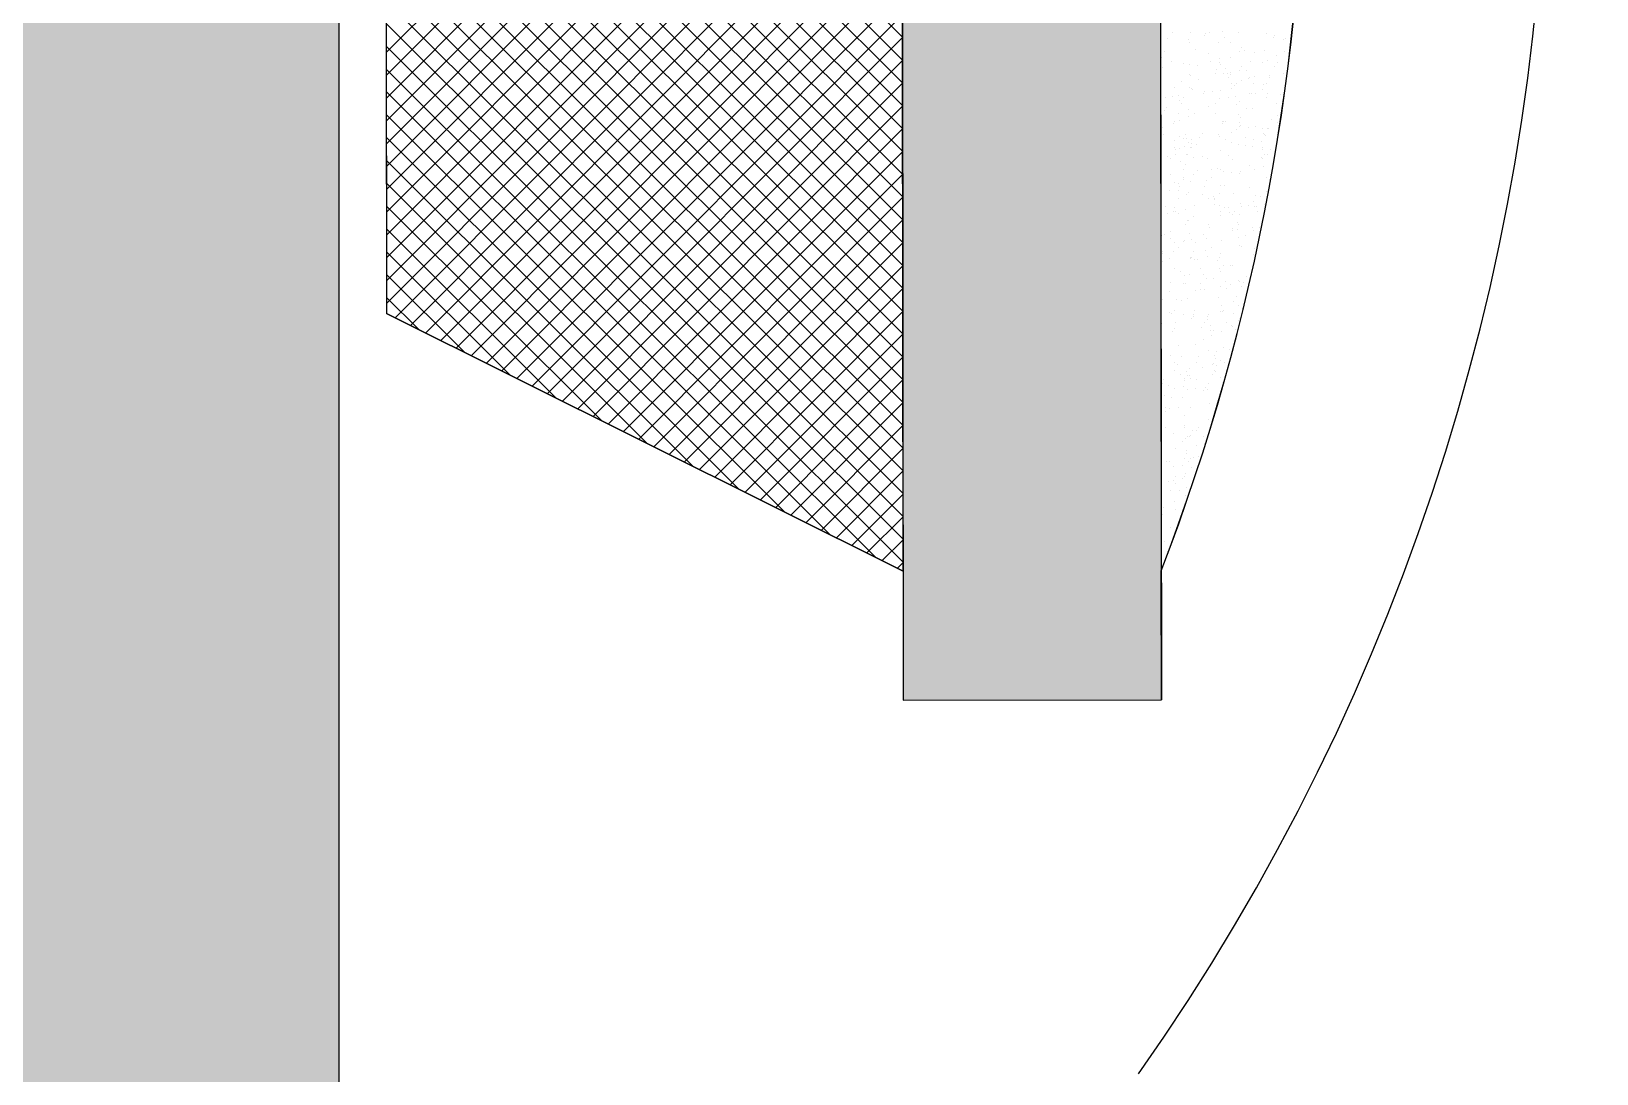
# Model space of a CAD drawing. Extents: x 25 to 394, y 90 to 639.
# Drawn here: x 248.98 to 267.4, y 486.04 to 498.31 of the extents above; entities that cross this region are included whole.
import ezdxf

# ---------------------------------------------------------------- set-up
doc = ezdxf.new("R2010")
doc.units = 0
doc.header["$MEASUREMENT"] = 0
doc.layers.get('0').update_dxf_attribs({"linetype": 'CONTINUOUS'})
for name, color, linetype in [('DIM', 5, 'CONTINUOUS'), ('FURNITURE', 144, 'CONTINUOUS'), ('FURNTIURE', 7, 'CONTINUOUS'), ('LINE', 7, 'CONTINUOUS')]:
    doc.layers.add(name, color=color, linetype=linetype)

# ---------------------------------------------------------------- blocks, each defined once
blk = doc.blocks.new("50'X96'-G59")
at = {"layer": 'FURNTIURE', "color": 7, "linetype": 'CONTINUOUS'}
for p, q in [((1325.83, 882.474), (1337.83, 894.474)), ((1337.3, 894.474), (1325.944, 883.119)), ((1338.36, 894.474), (1326.36, 882.474)), ((1326.475, 884.179), (1336.769, 894.474)), ((1326.89, 882.474), (1338.891, 894.474)), ((1336.239, 894.474), (1327.005, 885.24)), ((1339.421, 894.474), (1327.421, 882.474)), ((1327.535, 886.301), (1335.709, 894.474)), ((1327.951, 882.474), (1339.951, 894.474)), ((1335.178, 894.474), (1328.066, 887.361)), ((1340.482, 894.474), (1328.481, 882.474)), ((1328.596, 888.422), (1334.648, 894.474)), ((1329.012, 882.474), (1341.012, 894.474)), ((1334.118, 894.474), (1329.127, 889.484)), ((1341.542, 894.474), (1329.542, 882.474)), ((1329.658, 890.544), (1333.587, 894.474)), ((1330.072, 882.474), (1342.073, 894.474)), ((1333.057, 894.474), (1330.188, 891.605)), ((1342.603, 894.474), (1330.603, 882.474)), ((1330.718, 892.666), (1332.527, 894.474)), ((1331.133, 882.474), (1343.133, 894.474)), ((1331.996, 894.474), (1331.249, 893.726)), ((1331.522, 894.274), (1343.321, 882.475)), ((1343.664, 894.474), (1331.663, 882.474)), ((1343.851, 882.475), (1331.852, 894.474)), ((1332.194, 882.474), (1344.194, 894.474)), ((1332.382, 894.474), (1344.382, 882.475)), ((1344.724, 894.474), (1332.724, 882.474)), ((1344.912, 882.475), (1332.913, 894.474)), ((1333.254, 882.474), (1345.255, 894.474)), ((1333.443, 894.474), (1345.442, 882.475)), ((1345.785, 894.474), (1333.785, 882.474)), ((1345.973, 882.475), (1333.973, 894.474)), ((1334.315, 882.474), (1346.315, 894.474)), ((1334.504, 894.474), (1346.503, 882.475)), ((1346.846, 894.474), (1334.845, 882.474)), ((1347.033, 882.475), (1335.034, 894.474)), ((1335.376, 882.474), (1347.376, 894.474)), ((1335.564, 894.474), (1347.564, 882.475)), ((1347.906, 894.474), (1335.906, 882.474)), ((1348.094, 882.475), (1336.095, 894.474)), ((1336.436, 882.474), (1348.437, 894.474)), ((1336.625, 894.474), (1348.624, 882.475)), ((1348.967, 894.474), (1336.967, 882.474)), ((1349.155, 882.475), (1337.155, 894.474)), ((1337.497, 882.474), (1349.497, 894.474)), ((1337.686, 894.474), (1349.685, 882.475)), ((1350.028, 894.474), (1338.027, 882.474)), ((1342.791, 882.475), (1331.345, 893.92)), ((1331.168, 893.567), (1342.26, 882.475)), ((1341.73, 882.475), (1330.992, 893.213)), ((1330.815, 892.86), (1341.2, 882.475)), ((1340.669, 882.475), (1330.638, 892.507)), ((1330.462, 892.152), (1340.139, 882.475)), ((1339.609, 882.475), (1330.284, 891.799)), ((1330.107, 891.446), (1339.078, 882.475)), ((1338.548, 882.475), (1329.931, 891.092)), ((1329.754, 890.738), (1338.018, 882.475)), ((1337.487, 882.475), (1329.577, 890.385)), ((1329.401, 890.031), (1336.957, 882.475)), ((1336.427, 882.475), (1329.224, 889.678)), ((1329.047, 889.325), (1335.896, 882.475)), ((1335.366, 882.475), (1328.871, 888.97)), ((1328.693, 888.617), (1334.836, 882.475)), ((1334.305, 882.475), (1328.516, 888.264)), ((1328.34, 887.91), (1333.775, 882.475)), ((1333.245, 882.475), (1328.163, 887.556)), ((1327.986, 887.203), (1332.714, 882.475)), ((1327.633, 886.496), (1331.654, 882.475)), ((1332.184, 882.475), (1327.81, 886.849)), ((1331.123, 882.475), (1327.456, 886.143)), ((1327.28, 885.788), (1330.593, 882.475)), ((1330.063, 882.475), (1327.102, 885.435)), ((1326.925, 885.082), (1329.532, 882.475)), ((1329.002, 882.475), (1326.749, 884.728)), ((1326.572, 884.374), (1328.472, 882.475)), ((1327.941, 882.475), (1326.395, 884.021)), ((1326.219, 883.667), (1327.411, 882.475)), ((1326.881, 882.475), (1326.042, 883.314)), ((1325.865, 882.961), (1326.35, 882.475)), ((1325.82, 882.475), (1325.689, 882.606))]:
    blk.add_line(p, q, dxfattribs=at)
blk = doc.blocks.new("50'X96'-G60")
at = {"layer": 'FURNTIURE', "color": 3, "linetype": 'CONTINUOUS'}
for p, q in [((1326.058, 876.328), (1326.058, 876.328)), ((1327.064, 876.469), (1327.064, 876.469)), ((1328.639, 876.46), (1328.639, 876.46)), ((1329.317, 876.37), (1329.317, 876.37)), ((1330.068, 876.407), (1330.068, 876.407)), ((1333.045, 876.431), (1333.045, 876.431)), ((1333.22, 876.468), (1333.22, 876.468)), ((1333.919, 876.316), (1333.919, 876.316)), ((1334.092, 876.366), (1334.092, 876.366)), ((1335.257, 876.324), (1335.257, 876.324)), ((1335.755, 876.418), (1335.755, 876.418)), ((1335.929, 876.423), (1335.929, 876.423)), ((1337.682, 876.375), (1337.682, 876.375)), ((1327.684, 876.298), (1327.684, 876.298)), ((1327.717, 876.181), (1327.717, 876.181)), ((1327.764, 875.967), (1327.764, 875.967)), ((1328.614, 875.973), (1328.614, 875.973)), ((1328.804, 876.19), (1328.804, 876.19)), ((1329.421, 876.06), (1329.421, 876.06)), ((1330.17, 876.024), (1330.17, 876.024)), ((1330.597, 875.992), (1330.597, 875.992)), ((1331.19, 876.209), (1331.19, 876.209)), ((1331.389, 876.145), (1331.389, 876.145)), ((1331.608, 876.227), (1331.608, 876.227)), ((1332.318, 876.24), (1332.318, 876.24)), ((1332.579, 876.01), (1332.579, 876.01)), ((1333.038, 876.186), (1333.038, 876.186)), ((1333.134, 876.065), (1333.134, 876.065)), ((1333.512, 876.26), (1333.512, 876.26)), ((1334.56, 876.028), (1334.56, 876.028)), ((1334.627, 876.05), (1334.627, 876.05)), ((1335.12, 876.005), (1335.12, 876.005)), ((1335.192, 876.256), (1335.192, 876.256)), ((1335.704, 876.034), (1335.704, 876.034)), ((1336.087, 876.03), (1336.087, 876.03)), ((1336.483, 875.998), (1336.483, 875.998)), ((1336.542, 876.046), (1336.542, 876.046)), ((1336.647, 876.191), (1336.647, 876.191)), ((1338.118, 876.198), (1338.118, 876.198)), ((1327.363, 875.909), (1327.363, 875.909)), ((1328.153, 875.837), (1328.153, 875.837)), ((1328.22, 875.94), (1328.22, 875.94)), ((1328.411, 875.878), (1328.411, 875.878)), ((1328.701, 875.917), (1328.701, 875.917)), ((1328.728, 875.864), (1328.728, 875.864)), ((1328.734, 875.82), (1328.734, 875.82)), ((1328.884, 875.652), (1328.884, 875.652)), ((1328.94, 875.94), (1328.94, 875.94)), ((1329.409, 875.796), (1329.409, 875.796)), ((1329.823, 875.869), (1329.823, 875.869)), ((1329.9, 875.94), (1329.9, 875.94)), ((1330.044, 875.934), (1330.044, 875.934)), ((1330.091, 875.785), (1330.091, 875.785)), ((1330.323, 875.817), (1330.323, 875.817)), ((1330.457, 875.653), (1330.457, 875.653)), ((1330.867, 875.67), (1330.867, 875.67)), ((1331.571, 875.726), (1331.571, 875.726)), ((1331.58, 875.94), (1331.58, 875.94)), ((1332.129, 875.674), (1332.129, 875.674)), ((1332.3, 875.94), (1332.3, 875.94)), ((1332.486, 875.915), (1332.486, 875.915)), ((1332.493, 875.798), (1332.493, 875.798)), ((1332.849, 875.689), (1332.849, 875.689)), ((1332.902, 875.79), (1332.902, 875.79)), ((1333.033, 875.705), (1333.033, 875.705)), ((1333.26, 875.94), (1333.26, 875.94)), ((1333.465, 875.807), (1333.465, 875.807)), ((1334.115, 875.693), (1334.115, 875.693)), ((1334.407, 875.82), (1334.407, 875.82)), ((1334.664, 875.779), (1334.664, 875.779)), ((1334.83, 875.706), (1334.83, 875.706)), ((1334.94, 875.94), (1334.94, 875.94)), ((1335.282, 875.863), (1335.282, 875.863)), ((1335.451, 875.76), (1335.451, 875.76)), ((1335.461, 875.774), (1335.461, 875.774)), ((1335.535, 875.651), (1335.535, 875.651)), ((1335.546, 875.749), (1335.546, 875.749)), ((1335.66, 875.94), (1335.66, 875.94)), ((1336.347, 875.835), (1336.347, 875.835)), ((1336.62, 875.94), (1336.62, 875.94)), ((1336.812, 875.725), (1336.812, 875.725)), ((1336.834, 875.759), (1336.834, 875.759)), ((1337.024, 875.589), (1337.024, 875.589)), ((1337.132, 875.771), (1337.132, 875.771)), ((1337.893, 875.809), (1337.893, 875.809)), ((1338.139, 875.777), (1338.139, 875.777)), ((1329.883, 875.443), (1329.883, 875.443)), ((1329.977, 875.38), (1329.977, 875.38)), ((1330.444, 875.242), (1330.444, 875.242)), ((1330.993, 875.475), (1330.993, 875.475)), ((1331.262, 875.54), (1331.262, 875.54)), ((1331.583, 875.37), (1331.583, 875.37)), ((1332.166, 875.462), (1332.166, 875.462)), ((1332.418, 875.25), (1332.418, 875.25)), ((1332.92, 875.378), (1332.92, 875.378)), ((1333.343, 875.42), (1333.343, 875.42)), ((1333.441, 875.49), (1333.441, 875.49)), ((1334.259, 875.364), (1334.259, 875.364)), ((1334.309, 875.245), (1334.309, 875.245)), ((1335.238, 875.495), (1335.238, 875.495)), ((1335.695, 875.567), (1335.695, 875.567)), ((1336.72, 875.484), (1336.72, 875.484)), ((1336.767, 875.451), (1336.767, 875.451)), ((1337.46, 875.31), (1337.46, 875.31)), ((1330.511, 875.082), (1330.511, 875.082)), ((1330.56, 875.197), (1330.56, 875.197)), ((1331.384, 874.957), (1331.384, 874.957)), ((1332.702, 874.857), (1332.702, 874.857)), ((1332.721, 875.02), (1332.721, 875.02)), ((1332.821, 875.16), (1332.821, 875.16)), ((1333.945, 874.867), (1333.945, 874.867)), ((1334.07, 875), (1334.07, 875)), ((1335.759, 875.127), (1335.759, 875.127)), ((1336.488, 875.208), (1336.488, 875.208)), ((1337.082, 874.905), (1337.082, 874.905)), ((1337.28, 874.968), (1337.28, 874.968)), ((1337.423, 875.102), (1337.423, 875.102)), ((1337.513, 875.094), (1337.513, 875.094)), ((1337.545, 874.851), (1337.545, 874.851)), ((1338.019, 874.998), (1338.019, 874.998)), ((1338.145, 875.038), (1338.145, 875.038)), ((1331.183, 874.699), (1331.183, 874.699)), ((1331.43, 874.68), (1331.43, 874.68)), ((1331.49, 874.649), (1331.49, 874.649)), ((1331.599, 874.797), (1331.599, 874.797)), ((1331.996, 874.709), (1331.996, 874.709)), ((1332.223, 874.591), (1332.223, 874.591)), ((1332.275, 874.847), (1332.275, 874.847)), ((1332.704, 874.803), (1332.704, 874.803)), ((1333.17, 874.649), (1333.17, 874.649)), ((1333.354, 874.679), (1333.354, 874.679)), ((1333.582, 874.815), (1333.582, 874.815)), ((1333.701, 874.684), (1333.701, 874.684)), ((1333.89, 874.649), (1333.89, 874.649)), ((1334.85, 874.649), (1334.85, 874.649)), ((1334.894, 874.631), (1334.894, 874.631)), ((1335.507, 874.504), (1335.507, 874.504)), ((1335.524, 874.66), (1335.524, 874.66)), ((1335.563, 874.833), (1335.563, 874.833)), ((1335.801, 874.83), (1335.801, 874.83)), ((1336.039, 874.649), (1336.039, 874.649)), ((1336.211, 874.66), (1336.211, 874.66)), ((1336.453, 874.722), (1336.453, 874.722)), ((1336.53, 874.649), (1336.53, 874.649)), ((1336.638, 874.725), (1336.638, 874.725)), ((1336.945, 874.707), (1336.945, 874.707)), ((1337.139, 874.838), (1337.139, 874.838)), ((1337.25, 874.649), (1337.25, 874.649)), ((1337.695, 874.64), (1337.695, 874.64)), ((1333.521, 874.324), (1333.521, 874.324)), ((1333.596, 874.189), (1333.596, 874.189)), ((1334.071, 874.3), (1334.071, 874.3)), ((1334.207, 874.326), (1334.207, 874.326)), ((1335.472, 874.338), (1335.472, 874.338)), ((1335.582, 874.128), (1335.582, 874.128)), ((1336.933, 874.317), (1336.933, 874.317)), ((1337.083, 874.406), (1337.083, 874.406)), ((1337.46, 874.38), (1337.46, 874.38)), ((1334.091, 874.04), (1334.091, 874.04)), ((1334.435, 874.014), (1334.435, 874.014)), ((1334.766, 874.023), (1334.766, 874.023)), ((1335.397, 874.106), (1335.397, 874.106)), ((1335.451, 874.11), (1335.451, 874.11)), ((1335.733, 874.04), (1335.733, 874.04)), ((1335.764, 874.061), (1335.764, 874.061)), ((1336.191, 873.759), (1336.191, 873.759)), ((1336.8, 874.117), (1336.8, 874.117)), ((1336.936, 874.003), (1336.936, 874.003)), ((1337.181, 873.609), (1337.181, 873.609)), ((1337.971, 873.606), (1337.971, 873.606))]:
    blk.add_line(p, q, dxfattribs=at)
blk = doc.blocks.new("50'X96'-G61")
at = {"layer": 'FURNTIURE', "color": 1, "linetype": 'CONTINUOUS'}
for p, q in [((1326.058, 876.328), (1326.058, 876.328)), ((1327.064, 876.469), (1327.064, 876.469)), ((1328.639, 876.46), (1328.639, 876.46)), ((1329.317, 876.37), (1329.317, 876.37)), ((1330.068, 876.407), (1330.068, 876.407)), ((1333.045, 876.431), (1333.045, 876.431)), ((1333.22, 876.468), (1333.22, 876.468)), ((1333.919, 876.316), (1333.919, 876.316)), ((1334.092, 876.366), (1334.092, 876.366)), ((1335.257, 876.324), (1335.257, 876.324)), ((1335.755, 876.418), (1335.755, 876.418)), ((1335.929, 876.423), (1335.929, 876.423)), ((1337.682, 876.375), (1337.682, 876.375)), ((1327.684, 876.298), (1327.684, 876.298)), ((1327.717, 876.181), (1327.717, 876.181)), ((1327.764, 875.967), (1327.764, 875.967)), ((1328.614, 875.973), (1328.614, 875.973)), ((1328.804, 876.19), (1328.804, 876.19)), ((1329.421, 876.06), (1329.421, 876.06)), ((1330.17, 876.024), (1330.17, 876.024)), ((1330.597, 875.992), (1330.597, 875.992)), ((1331.19, 876.209), (1331.19, 876.209)), ((1331.389, 876.145), (1331.389, 876.145)), ((1331.608, 876.227), (1331.608, 876.227)), ((1332.318, 876.24), (1332.318, 876.24)), ((1332.579, 876.01), (1332.579, 876.01)), ((1333.038, 876.186), (1333.038, 876.186)), ((1333.134, 876.065), (1333.134, 876.065)), ((1333.512, 876.26), (1333.512, 876.26)), ((1334.56, 876.028), (1334.56, 876.028)), ((1334.627, 876.05), (1334.627, 876.05)), ((1335.12, 876.005), (1335.12, 876.005)), ((1335.192, 876.256), (1335.192, 876.256)), ((1335.704, 876.034), (1335.704, 876.034)), ((1336.087, 876.03), (1336.087, 876.03)), ((1336.483, 875.998), (1336.483, 875.998)), ((1336.542, 876.046), (1336.542, 876.046)), ((1336.647, 876.191), (1336.647, 876.191)), ((1338.118, 876.198), (1338.118, 876.198)), ((1327.363, 875.909), (1327.363, 875.909)), ((1328.153, 875.837), (1328.153, 875.837)), ((1328.22, 875.94), (1328.22, 875.94)), ((1328.411, 875.878), (1328.411, 875.878)), ((1328.701, 875.917), (1328.701, 875.917)), ((1328.728, 875.864), (1328.728, 875.864)), ((1328.734, 875.82), (1328.734, 875.82)), ((1328.884, 875.652), (1328.884, 875.652)), ((1328.94, 875.94), (1328.94, 875.94)), ((1329.409, 875.796), (1329.409, 875.796)), ((1329.823, 875.869), (1329.823, 875.869)), ((1329.9, 875.94), (1329.9, 875.94)), ((1330.044, 875.934), (1330.044, 875.934)), ((1330.091, 875.785), (1330.091, 875.785)), ((1330.323, 875.817), (1330.323, 875.817)), ((1330.457, 875.653), (1330.457, 875.653)), ((1330.867, 875.67), (1330.867, 875.67)), ((1331.571, 875.726), (1331.571, 875.726)), ((1331.58, 875.94), (1331.58, 875.94)), ((1332.129, 875.674), (1332.129, 875.674)), ((1332.3, 875.94), (1332.3, 875.94)), ((1332.486, 875.915), (1332.486, 875.915)), ((1332.493, 875.798), (1332.493, 875.798)), ((1332.849, 875.689), (1332.849, 875.689)), ((1332.902, 875.79), (1332.902, 875.79)), ((1333.033, 875.705), (1333.033, 875.705)), ((1333.26, 875.94), (1333.26, 875.94)), ((1333.465, 875.807), (1333.465, 875.807)), ((1334.115, 875.693), (1334.115, 875.693)), ((1334.407, 875.82), (1334.407, 875.82)), ((1334.664, 875.779), (1334.664, 875.779)), ((1334.83, 875.706), (1334.83, 875.706)), ((1334.94, 875.94), (1334.94, 875.94)), ((1335.282, 875.863), (1335.282, 875.863)), ((1335.451, 875.76), (1335.451, 875.76)), ((1335.461, 875.774), (1335.461, 875.774)), ((1335.535, 875.651), (1335.535, 875.651)), ((1335.546, 875.749), (1335.546, 875.749)), ((1335.66, 875.94), (1335.66, 875.94)), ((1336.347, 875.835), (1336.347, 875.835)), ((1336.62, 875.94), (1336.62, 875.94)), ((1336.812, 875.725), (1336.812, 875.725)), ((1336.834, 875.759), (1336.834, 875.759)), ((1337.024, 875.589), (1337.024, 875.589)), ((1337.132, 875.771), (1337.132, 875.771)), ((1337.893, 875.809), (1337.893, 875.809)), ((1338.139, 875.777), (1338.139, 875.777)), ((1329.883, 875.443), (1329.883, 875.443)), ((1329.977, 875.38), (1329.977, 875.38)), ((1330.444, 875.242), (1330.444, 875.242)), ((1330.993, 875.475), (1330.993, 875.475)), ((1331.262, 875.54), (1331.262, 875.54)), ((1331.583, 875.37), (1331.583, 875.37)), ((1332.166, 875.462), (1332.166, 875.462)), ((1332.418, 875.25), (1332.418, 875.25)), ((1332.92, 875.378), (1332.92, 875.378)), ((1333.343, 875.42), (1333.343, 875.42)), ((1333.441, 875.49), (1333.441, 875.49)), ((1334.259, 875.364), (1334.259, 875.364)), ((1334.309, 875.245), (1334.309, 875.245)), ((1335.238, 875.495), (1335.238, 875.495)), ((1335.695, 875.567), (1335.695, 875.567)), ((1336.72, 875.484), (1336.72, 875.484)), ((1336.767, 875.451), (1336.767, 875.451)), ((1337.46, 875.31), (1337.46, 875.31)), ((1330.511, 875.082), (1330.511, 875.082)), ((1330.56, 875.197), (1330.56, 875.197)), ((1331.384, 874.957), (1331.384, 874.957)), ((1332.702, 874.857), (1332.702, 874.857)), ((1332.721, 875.02), (1332.721, 875.02)), ((1332.821, 875.16), (1332.821, 875.16)), ((1333.945, 874.867), (1333.945, 874.867)), ((1334.07, 875), (1334.07, 875)), ((1335.759, 875.127), (1335.759, 875.127)), ((1336.488, 875.208), (1336.488, 875.208)), ((1337.082, 874.905), (1337.082, 874.905)), ((1337.28, 874.968), (1337.28, 874.968)), ((1337.423, 875.102), (1337.423, 875.102)), ((1337.513, 875.094), (1337.513, 875.094)), ((1337.545, 874.851), (1337.545, 874.851)), ((1338.019, 874.998), (1338.019, 874.998)), ((1338.145, 875.038), (1338.145, 875.038)), ((1331.183, 874.699), (1331.183, 874.699)), ((1331.43, 874.68), (1331.43, 874.68)), ((1331.49, 874.649), (1331.49, 874.649)), ((1331.599, 874.797), (1331.599, 874.797)), ((1331.996, 874.709), (1331.996, 874.709)), ((1332.223, 874.591), (1332.223, 874.591)), ((1332.275, 874.847), (1332.275, 874.847)), ((1332.704, 874.803), (1332.704, 874.803)), ((1333.17, 874.649), (1333.17, 874.649)), ((1333.354, 874.679), (1333.354, 874.679)), ((1333.582, 874.815), (1333.582, 874.815)), ((1333.701, 874.684), (1333.701, 874.684)), ((1333.89, 874.649), (1333.89, 874.649)), ((1334.85, 874.649), (1334.85, 874.649)), ((1334.894, 874.631), (1334.894, 874.631)), ((1335.507, 874.504), (1335.507, 874.504)), ((1335.524, 874.66), (1335.524, 874.66)), ((1335.563, 874.833), (1335.563, 874.833)), ((1335.801, 874.83), (1335.801, 874.83)), ((1336.039, 874.649), (1336.039, 874.649)), ((1336.211, 874.66), (1336.211, 874.66)), ((1336.453, 874.722), (1336.453, 874.722)), ((1336.53, 874.649), (1336.53, 874.649)), ((1336.638, 874.725), (1336.638, 874.725)), ((1336.945, 874.707), (1336.945, 874.707)), ((1337.139, 874.838), (1337.139, 874.838)), ((1337.25, 874.649), (1337.25, 874.649)), ((1337.695, 874.64), (1337.695, 874.64)), ((1333.521, 874.324), (1333.521, 874.324)), ((1333.596, 874.189), (1333.596, 874.189)), ((1334.071, 874.3), (1334.071, 874.3)), ((1334.207, 874.326), (1334.207, 874.326)), ((1335.472, 874.338), (1335.472, 874.338)), ((1335.582, 874.128), (1335.582, 874.128)), ((1336.933, 874.317), (1336.933, 874.317)), ((1337.083, 874.406), (1337.083, 874.406)), ((1337.46, 874.38), (1337.46, 874.38)), ((1334.091, 874.04), (1334.091, 874.04)), ((1334.435, 874.014), (1334.435, 874.014)), ((1334.766, 874.023), (1334.766, 874.023)), ((1335.397, 874.106), (1335.397, 874.106)), ((1335.451, 874.11), (1335.451, 874.11)), ((1335.733, 874.04), (1335.733, 874.04)), ((1335.764, 874.061), (1335.764, 874.061)), ((1336.191, 873.759), (1336.191, 873.759)), ((1336.8, 874.117), (1336.8, 874.117)), ((1336.936, 874.003), (1336.936, 874.003)), ((1337.181, 873.609), (1337.181, 873.609)), ((1337.971, 873.606), (1337.971, 873.606))]:
    blk.add_line(p, q, dxfattribs=at)
blk = doc.blocks.new("50'X96'-G62")
at = {"layer": 'FURNTIURE', "color": 3, "linetype": 'CONTINUOUS'}
for p, q in [((1326.014, 876.342), (1326.014, 876.342)), ((1326.289, 876.401), (1326.289, 876.401)), ((1326.922, 876.451), (1326.922, 876.451)), ((1327.089, 876.41), (1327.089, 876.41)), ((1328.95, 876.375), (1328.95, 876.375)), ((1329.421, 876.36), (1329.421, 876.36)), ((1329.924, 876.306), (1329.924, 876.306)), ((1329.971, 876.436), (1329.971, 876.436)), ((1331.365, 876.453), (1331.365, 876.453)), ((1331.931, 876.441), (1331.931, 876.441)), ((1332.81, 876.439), (1332.81, 876.439)), ((1333.002, 876.435), (1333.002, 876.435)), ((1333.444, 876.392), (1333.444, 876.392)), ((1336.38, 876.331), (1336.38, 876.331)), ((1337.325, 876.425), (1337.325, 876.425)), ((1337.546, 876.446), (1337.546, 876.446)), ((1337.983, 876.312), (1337.983, 876.312)), ((1326.633, 876.264), (1326.633, 876.264)), ((1327.05, 876.15), (1327.05, 876.15)), ((1327.23, 876.156), (1327.23, 876.156)), ((1327.483, 876.04), (1327.483, 876.04)), ((1327.486, 876.245), (1327.486, 876.245)), ((1327.65, 876.15), (1327.65, 876.15)), ((1328.072, 875.982), (1328.072, 875.982)), ((1328.164, 876.288), (1328.164, 876.288)), ((1328.45, 876.15), (1328.45, 876.15)), ((1329.4, 876.27), (1329.4, 876.27)), ((1329.654, 876.231), (1329.654, 876.231)), ((1329.85, 876.15), (1329.85, 876.15)), ((1330.27, 876.156), (1330.27, 876.156)), ((1330.415, 876.1), (1330.415, 876.1)), ((1330.45, 876.15), (1330.45, 876.15)), ((1330.618, 876.252), (1330.618, 876.252)), ((1330.847, 876.059), (1330.847, 876.059)), ((1331.25, 876.15), (1331.25, 876.15)), ((1331.612, 876.269), (1331.612, 876.269)), ((1331.891, 875.998), (1331.891, 875.998)), ((1331.924, 876.106), (1331.924, 876.106)), ((1332.65, 876.15), (1332.65, 876.15)), ((1332.867, 876.276), (1332.867, 876.276)), ((1333.25, 876.15), (1333.25, 876.15)), ((1333.339, 876.257), (1333.339, 876.257)), ((1333.976, 876.125), (1333.976, 876.125)), ((1333.98, 876.17), (1333.98, 876.17)), ((1334.05, 876.15), (1334.05, 876.15)), ((1334.259, 876.068), (1334.259, 876.068)), ((1334.454, 876.264), (1334.454, 876.264)), ((1334.715, 875.947), (1334.715, 875.947)), ((1334.763, 875.941), (1334.763, 875.941)), ((1334.829, 876.247), (1334.829, 876.247)), ((1335.4, 876.119), (1335.4, 876.119)), ((1335.437, 876.041), (1335.437, 876.041)), ((1335.45, 876.15), (1335.45, 876.15)), ((1335.612, 876.153), (1335.612, 876.153)), ((1336.02, 876.177), (1336.02, 876.177)), ((1336.05, 876.15), (1336.05, 876.15)), ((1336.246, 876.061), (1336.246, 876.061)), ((1336.654, 876.059), (1336.654, 876.059)), ((1336.85, 876.15), (1336.85, 876.15)), ((1336.987, 875.981), (1336.987, 875.981)), ((1337.445, 876.231), (1337.445, 876.231)), ((1327.875, 875.918), (1327.875, 875.918)), ((1328.02, 875.76), (1328.02, 875.76)), ((1328.25, 875.725), (1328.25, 875.725)), ((1328.282, 875.611), (1328.282, 875.611)), ((1328.341, 875.885), (1328.341, 875.885)), ((1328.519, 875.639), (1328.519, 875.639)), ((1328.763, 875.794), (1328.763, 875.794)), ((1328.872, 875.741), (1328.872, 875.741)), ((1328.95, 875.6), (1328.95, 875.6)), ((1328.99, 875.925), (1328.99, 875.925)), ((1329.217, 875.93), (1329.217, 875.93)), ((1330.077, 875.926), (1330.077, 875.926)), ((1330.148, 875.814), (1330.148, 875.814)), ((1330.149, 875.869), (1330.149, 875.869)), ((1330.261, 875.881), (1330.261, 875.881)), ((1330.59, 875.605), (1330.59, 875.605)), ((1331.487, 875.764), (1331.487, 875.764)), ((1331.678, 875.701), (1331.678, 875.701)), ((1331.958, 875.853), (1331.958, 875.853)), ((1332.3, 875.9), (1332.3, 875.9)), ((1332.844, 875.617), (1332.844, 875.617)), ((1332.879, 875.781), (1332.879, 875.781)), ((1332.891, 875.771), (1332.891, 875.771)), ((1333.258, 875.672), (1333.258, 875.672)), ((1333.299, 875.922), (1333.299, 875.922)), ((1333.656, 875.911), (1333.656, 875.911)), ((1333.767, 875.835), (1333.767, 875.835)), ((1333.851, 875.722), (1333.851, 875.722)), ((1334.37, 875.886), (1334.37, 875.886)), ((1334.912, 875.622), (1334.912, 875.622)), ((1335.049, 875.892), (1335.049, 875.892)), ((1335.222, 875.718), (1335.222, 875.718)), ((1335.304, 875.846), (1335.304, 875.846)), ((1335.472, 875.928), (1335.472, 875.928)), ((1335.576, 875.819), (1335.576, 875.819)), ((1335.651, 875.75), (1335.651, 875.75)), ((1335.657, 875.865), (1335.657, 875.865)), ((1336.24, 875.681), (1336.24, 875.681)), ((1336.855, 875.808), (1336.855, 875.808)), ((1337.152, 875.794), (1337.152, 875.794)), ((1337.363, 875.617), (1337.363, 875.617)), ((1337.384, 875.803), (1337.384, 875.803)), ((1337.744, 875.654), (1337.744, 875.654)), ((1337.97, 875.815), (1337.97, 875.815)), ((1328.576, 875.469), (1328.576, 875.469)), ((1328.744, 875.483), (1328.744, 875.483)), ((1329.517, 875.338), (1329.517, 875.338)), ((1329.835, 875.39), (1329.835, 875.39)), ((1330.177, 875.277), (1330.177, 875.277)), ((1330.259, 875.213), (1330.259, 875.213)), ((1330.345, 875.5), (1330.345, 875.5)), ((1330.402, 875.28), (1330.402, 875.28)), ((1330.626, 875.225), (1330.626, 875.225)), ((1331.194, 875.326), (1331.194, 875.326)), ((1331.326, 875.322), (1331.326, 875.322)), ((1331.392, 875.469), (1331.392, 875.469)), ((1331.456, 875.383), (1331.456, 875.383)), ((1331.539, 875.387), (1331.539, 875.387)), ((1332.153, 875.543), (1332.153, 875.543)), ((1332.289, 875.554), (1332.289, 875.554)), ((1332.415, 875.417), (1332.415, 875.417)), ((1332.507, 875.476), (1332.507, 875.476)), ((1332.654, 875.552), (1332.654, 875.552)), ((1333.065, 875.442), (1333.065, 875.442)), ((1333.135, 875.305), (1333.135, 875.305)), ((1333.664, 875.364), (1333.664, 875.364)), ((1334.121, 875.236), (1334.121, 875.236)), ((1334.241, 875.229), (1334.241, 875.229)), ((1334.26, 875.228), (1334.26, 875.228)), ((1334.37, 875.499), (1334.37, 875.499)), ((1334.555, 875.46), (1334.555, 875.46)), ((1334.766, 875.284), (1334.766, 875.284)), ((1334.944, 875.289), (1334.944, 875.289)), ((1335.197, 875.384), (1335.197, 875.384)), ((1335.786, 875.512), (1335.786, 875.512)), ((1336.414, 875.366), (1336.414, 875.366)), ((1336.752, 875.273), (1336.752, 875.273)), ((1337.63, 875.357), (1337.63, 875.357)), ((1338.055, 875.456), (1338.055, 875.456)), ((1338.105, 875.437), (1338.105, 875.437)), ((1338.136, 875.347), (1338.136, 875.347)), ((1329.775, 875.076), (1329.775, 875.076)), ((1329.991, 875.036), (1329.991, 875.036)), ((1330.399, 875.185), (1330.399, 875.185)), ((1330.466, 875.001), (1330.466, 875.001)), ((1330.719, 875.181), (1330.719, 875.181)), ((1330.749, 874.877), (1330.749, 874.877)), ((1330.809, 875.016), (1330.809, 875.016)), ((1331.175, 875.076), (1331.175, 875.076)), ((1331.643, 875.051), (1331.643, 875.051)), ((1331.646, 875.081), (1331.646, 875.081)), ((1331.655, 875.016), (1331.655, 875.016)), ((1331.775, 875.076), (1331.775, 875.076)), ((1331.958, 875.127), (1331.958, 875.127)), ((1332.169, 874.95), (1332.169, 874.95)), ((1332.227, 875.093), (1332.227, 875.093)), ((1332.575, 875.076), (1332.575, 875.076)), ((1332.651, 875.113), (1332.651, 875.113)), ((1333.001, 875.092), (1333.001, 875.092)), ((1333.294, 875.067), (1333.294, 875.067)), ((1333.868, 875.096), (1333.868, 875.096)), ((1333.975, 875.076), (1333.975, 875.076)), ((1334.054, 874.904), (1334.054, 874.904)), ((1334.395, 875.109), (1334.395, 875.109)), ((1334.575, 875.076), (1334.575, 875.076)), ((1334.907, 875.019), (1334.907, 875.019)), ((1334.945, 875.081), (1334.945, 875.081)), ((1334.976, 875.149), (1334.976, 875.149)), ((1335.375, 875.076), (1335.375, 875.076)), ((1335.651, 874.975), (1335.651, 874.975)), ((1336.022, 875.026), (1336.022, 875.026)), ((1336.053, 874.958), (1336.053, 874.958)), ((1336.06, 875.003), (1336.06, 875.003)), ((1336.066, 875.041), (1336.066, 875.041)), ((1336.246, 875.188), (1336.246, 875.188)), ((1336.597, 875.096), (1336.597, 875.096)), ((1336.625, 874.899), (1336.625, 874.899)), ((1336.775, 875.076), (1336.775, 875.076)), ((1337.172, 875.008), (1337.172, 875.008)), ((1337.173, 875.193), (1337.173, 875.193)), ((1337.18, 874.915), (1337.18, 874.915)), ((1337.258, 875.172), (1337.258, 875.172)), ((1337.375, 875.076), (1337.375, 875.076)), ((1337.891, 874.854), (1337.891, 874.854)), ((1337.901, 875.138), (1337.901, 875.138)), ((1331.322, 874.826), (1331.322, 874.826)), ((1331.717, 874.576), (1331.717, 874.576)), ((1331.785, 874.681), (1331.785, 874.681)), ((1331.868, 874.783), (1331.868, 874.783)), ((1332.31, 874.542), (1332.31, 874.542)), ((1332.35, 874.646), (1332.35, 874.646)), ((1332.361, 874.669), (1332.361, 874.669)), ((1332.467, 874.494), (1332.467, 874.494)), ((1333.156, 874.591), (1333.156, 874.591)), ((1333.519, 874.799), (1333.519, 874.799)), ((1333.55, 874.682), (1333.55, 874.682)), ((1333.664, 874.664), (1333.664, 874.664)), ((1333.976, 874.75), (1333.976, 874.75)), ((1334.092, 874.586), (1334.092, 874.586)), ((1334.158, 874.63), (1334.158, 874.63)), ((1334.383, 874.781), (1334.383, 874.781)), ((1334.863, 874.833), (1334.863, 874.833)), ((1335.17, 874.813), (1335.17, 874.813)), ((1335.685, 874.512), (1335.685, 874.512)), ((1335.879, 874.717), (1335.879, 874.717)), ((1335.943, 874.651), (1335.943, 874.651)), ((1335.967, 874.614), (1335.967, 874.614)), ((1336.141, 874.615), (1336.141, 874.615)), ((1336.822, 874.828), (1336.822, 874.828)), ((1336.95, 874.819), (1336.95, 874.819)), ((1337.325, 874.6), (1337.325, 874.6)), ((1337.704, 874.529), (1337.704, 874.529)), ((1337.775, 874.598), (1337.775, 874.598)), ((1338.135, 874.657), (1338.135, 874.657)), ((1332.748, 874.33), (1332.748, 874.33)), ((1332.967, 874.319), (1332.967, 874.319)), ((1333.594, 874.344), (1333.594, 874.344)), ((1334.074, 874.237), (1334.074, 874.237)), ((1334.516, 874.42), (1334.516, 874.42)), ((1334.933, 874.283), (1334.933, 874.283)), ((1335.028, 874.421), (1335.028, 874.421)), ((1335.232, 874.126), (1335.232, 874.126)), ((1335.909, 874.437), (1335.909, 874.437)), ((1336.35, 874.473), (1336.35, 874.473)), ((1336.362, 874.349), (1336.362, 874.349)), ((1336.719, 874.37), (1336.719, 874.37)), ((1337.064, 874.431), (1337.064, 874.431)), ((1337.102, 874.286), (1337.102, 874.286)), ((1334.13, 874.071), (1334.13, 874.071)), ((1334.707, 873.947), (1334.707, 873.947)), ((1335.193, 874.101), (1335.193, 874.101)), ((1335.298, 874.058), (1335.298, 874.058)), ((1335.3, 874), (1335.3, 874)), ((1335.413, 873.931), (1335.413, 873.931)), ((1335.781, 874.085), (1335.781, 874.085)), ((1335.9, 874), (1335.9, 874)), ((1335.901, 873.957), (1335.901, 873.957)), ((1335.903, 874.116), (1335.903, 874.116)), ((1336.475, 873.781), (1336.475, 873.781)), ((1336.613, 874.019), (1336.613, 874.019)), ((1336.7, 874), (1336.7, 874)), ((1336.923, 874.087), (1336.923, 874.087)), ((1337.077, 873.936), (1337.077, 873.936)), ((1337.119, 873.939), (1337.119, 873.939)), ((1337.325, 873.825), (1337.325, 873.825)), ((1337.425, 873.765), (1337.425, 873.765)), ((1337.433, 874.101), (1337.433, 874.101)), ((1337.465, 873.992), (1337.465, 873.992)), ((1337.591, 873.787), (1337.591, 873.787)), ((1338.1, 874), (1338.1, 874)), ((1336.031, 873.747), (1336.031, 873.747)), ((1336.631, 873.625), (1336.631, 873.625)), ((1336.684, 873.682), (1336.684, 873.682)), ((1337.683, 873.586), (1337.683, 873.586)), ((1337.995, 873.459), (1337.995, 873.459))]:
    blk.add_line(p, q, dxfattribs=at)
blk = doc.blocks.new("50'X96'-G63")
at = {"layer": 'FURNTIURE', "color": 5, "linetype": 'CONTINUOUS'}
for p, q in [((1328.149, 876.354), (1328.149, 876.354)), ((1329.692, 876.401), (1329.692, 876.401)), ((1333.418, 876.45), (1333.418, 876.45)), ((1336.324, 876.392), (1336.324, 876.392)), ((1336.618, 876.351), (1336.618, 876.351)), ((1327.803, 876.136), (1327.803, 876.136)), ((1328.048, 876.196), (1328.048, 876.196)), ((1329.656, 875.968), (1329.656, 875.968)), ((1331.665, 876.164), (1331.665, 876.164)), ((1332.102, 876.28), (1332.102, 876.28)), ((1333.929, 876.052), (1333.929, 876.052)), ((1334.466, 876.067), (1334.466, 876.067)), ((1334.65, 876.15), (1334.65, 876.15)), ((1335.283, 876.13), (1335.283, 876.13)), ((1327.543, 875.887), (1327.543, 875.887)), ((1327.805, 875.93), (1327.805, 875.93)), ((1328.224, 875.782), (1328.224, 875.782)), ((1329.859, 875.665), (1329.859, 875.665)), ((1330.075, 875.653), (1330.075, 875.653)), ((1331.534, 875.713), (1331.534, 875.713)), ((1333.318, 875.769), (1333.318, 875.769)), ((1333.751, 875.863), (1333.751, 875.863)), ((1334.008, 875.891), (1334.008, 875.891)), ((1335.754, 875.904), (1335.754, 875.904)), ((1336.186, 875.828), (1336.186, 875.828)), ((1337.396, 875.932), (1337.396, 875.932)), ((1329.138, 875.374), (1329.138, 875.374)), ((1329.807, 875.476), (1329.807, 875.476)), ((1330.266, 875.231), (1330.266, 875.231)), ((1330.742, 875.376), (1330.742, 875.376)), ((1331.094, 875.287), (1331.094, 875.287)), ((1331.203, 875.242), (1331.203, 875.242)), ((1333.591, 875.352), (1333.591, 875.352)), ((1334.678, 875.412), (1334.678, 875.412)), ((1330.1, 875.1), (1330.1, 875.1)), ((1332.346, 874.974), (1332.346, 874.974)), ((1332.9, 875.1), (1332.9, 875.1)), ((1334.1, 875.1), (1334.1, 875.1)), ((1334.575, 874.987), (1334.575, 874.987)), ((1335.257, 874.907), (1335.257, 874.907)), ((1335.7, 875.1), (1335.7, 875.1)), ((1331.231, 874.75), (1331.231, 874.75)), ((1331.3, 874.8), (1331.3, 874.8)), ((1333.408, 874.509), (1333.408, 874.509)), ((1333.896, 874.807), (1333.896, 874.807)), ((1336.891, 874.766), (1336.891, 874.766)), ((1337.002, 874.592), (1337.002, 874.592)), ((1337.2, 874.838), (1337.2, 874.838)), ((1333.1, 874.298), (1333.1, 874.298)), ((1333.975, 874.233), (1333.975, 874.233)), ((1334.116, 874.443), (1334.116, 874.443)), ((1334.321, 874.157), (1334.321, 874.157)), ((1334.346, 874.271), (1334.346, 874.271)), ((1335.639, 874.325), (1335.639, 874.325)), ((1335.951, 874.274), (1335.951, 874.274)), ((1336.717, 874.266), (1336.717, 874.266)), ((1336.718, 874.408), (1336.718, 874.408)), ((1337.238, 874.467), (1337.238, 874.467)), ((1337.65, 874.302), (1337.65, 874.302)), ((1335.022, 874.081), (1335.022, 874.081)), ((1336.106, 873.89), (1336.106, 873.89)), ((1337.708, 874.068), (1337.708, 874.068)), ((1337.999, 873.85), (1337.999, 873.85)), ((1338.05, 873.828), (1338.05, 873.828)), ((1337.977, 873.56), (1337.977, 873.56))]:
    blk.add_line(p, q, dxfattribs=at)
blk = doc.blocks.new("50'X96'-G58")
at = {"layer": 'FURNTIURE', "color": 7, "linetype": 'CONTINUOUS'}
for p, q in [((1325.622, 882.474), (1331.622, 894.474)), ((1355.622, 894.474), (1331.622, 894.474)), ((1322.622, 882.474), (1322.622, 876.474)), ((1364.622, 882.474), (1322.622, 882.474)), ((1364.622, 876.474), (1322.622, 876.474)), ((1322.622, 876.474), (1325.622, 876.474))]:
    blk.add_line(p, q, dxfattribs=at)
blk.add_lwpolyline([(1355.622, 894.474), (1331.622, 894.474), (1325.622, 882.474), (1361.622, 882.474)], close=True, dxfattribs=at)
at = {"layer": 'FURNTIURE', "color": 3, "linetype": 'CONTINUOUS'}
blk.add_lwpolyline([(1361.622, 876.474), (1325.622, 876.474, 0.186714)], format="xyb", close=True, dxfattribs=at)
blk.add_lwpolyline([(1361.622, 876.474), (1325.622, 876.474, 0.186714)], format="xyb", close=True, dxfattribs=at)
at = {"layer": 'FURNTIURE', "color": 1, "linetype": 'CONTINUOUS'}
blk.add_lwpolyline([(1361.622, 876.474), (1325.622, 876.474, 0.186714)], format="xyb", close=True, dxfattribs=at)
at = {"layer": 'FURNTIURE', "color": 5, "linetype": 'CONTINUOUS'}
blk.add_lwpolyline([(1361.622, 876.474), (1325.622, 876.474, 0.186714)], format="xyb", close=True, dxfattribs=at)
at = {"layer": 'FURNTIURE', "color": 7, "linetype": 'CONTINUOUS'}
blk.add_arc((1343.622, 922.996), 49.882, 248.8477, 291.1523, dxfattribs=at)
at = {"layer": 'FURNTIURE', "color": 253, "linetype": 'CONTINUOUS'}
for points in [[(1322.622, 882.474), (1322.622, 876.474), (1325.622, 876.474)], [(1364.622, 882.474), (1322.622, 882.474), (1325.622, 876.474)], [(1364.622, 882.474), (1325.622, 876.474), (1364.622, 876.474)]]:
    blk.add_solid(points, dxfattribs=at)
at = {"layer": 'FURNTIURE'}
for name in ["50'X96'-G59", "50'X96'-G62", "50'X96'-G60", "50'X96'-G61", "50'X96'-G63"]:
    blk.add_blockref(name, (0, 0), dxfattribs=at)
blk = doc.blocks.new("50'X96'-G57")
blk.add_blockref("50'X96'-G58", (0, 0))
blk = doc.blocks.new('A$C2B627B83')
at = {"layer": 'FURNTIURE', "color": 7, "linetype": 'CONTINUOUS'}
blk.add_arc((-17.913, 28.568), 38.971, 324.808, 35.3368, dxfattribs=at)
at = {"xscale": 0.7499999999999897, "yscale": 0.7499999999999897, "zscale": 0.7499999999999897, "rotation": 90.0724086965355}
blk.add_blockref("50'X96'-G57", (672.942, -978.51), dxfattribs=at)

msp = doc.modelspace()

# ---------------------------------------------------------------- hatches: boundary and pattern name
at = {"layer": 'DIM'}
h = msp.add_hatch(color=28, dxfattribs=at)
h.paths.add_polyline_path([(209.101, 531.421), (207.101, 531.421), (207.101, 526.921), (209.101, 526.921)])
h.paths.add_polyline_path([(209.101, 526.921), (211.101, 526.921), (211.101, 531.421), (209.101, 531.421)])
h.paths.add_polyline_path([(393.601, 639.421), (288.601, 639.421), (288.601, 630.421), (297.601, 630.421), (384.601, 630.421), (384.601, 570.421), (332.101, 570.421), (332.101, 565.921), (384.601, 565.921), (384.601, 405.421), (308.101, 405.421), (308.101, 409.921), (299.101, 409.921), (299.101, 400.921), (384.601, 400.921), (384.601, 273.483), (366.601, 273.483), (366.601, 264.483), (384.601, 264.483), (384.601, 144.483), (319.287, 144.483), (319.287, 135.483), (330.601, 135.483), (330.601, 139.983), (393.601, 139.983)])
h.paths.add_polyline_path([(227.101, 273.483), (227.101, 264.483), (231.601, 264.483), (231.601, 259.983), (240.601, 259.983), (240.601, 264.483), (258.601, 264.483), (258.601, 273.483)])
h.paths.add_polyline_path([(231.601, 135.483), (249.601, 135.483), (249.601, 144.483), (240.601, 144.483), (240.601, 217.983), (231.601, 217.983)])
h.paths.add_polyline_path([(170.101, 273.483), (170.101, 321.483), (165.601, 321.483), (165.601, 292.983), (135.601, 292.983), (135.601, 283.983), (161.101, 283.983), (161.101, 264.483), (173.101, 264.483), (173.101, 273.483)])
h.paths.add_polyline_path([(33.601, 405.421), (107.101, 405.421), (107.101, 384.421), (165.601, 384.421), (165.601, 379.921), (170.101, 379.921), (170.101, 414.421), (165.601, 414.421), (165.601, 388.921), (111.601, 388.921), (111.601, 409.921), (33.601, 409.921), (33.601, 565.921), (86.101, 565.921), (86.101, 570.421), (33.601, 570.421), (33.601, 630.421), (120.601, 630.421), (129.601, 630.421), (129.601, 639.421), (24.601, 639.421), (24.601, 115.983), (33.601, 115.983), (33.601, 283.983), (87.601, 283.983), (87.601, 292.983), (33.601, 292.983)])
h.paths.add_polyline_path([(211.101, 531.421), (211.101, 526.921), (228.601, 526.921), (228.601, 531.421)])
h.paths.add_polyline_path([(228.601, 531.421), (228.601, 526.921), (248.101, 526.921), (248.101, 400.921), (257.101, 400.921), (257.101, 409.921), (252.601, 409.921), (252.601, 531.421), (248.101, 531.421)])
h.paths.add_polyline_path([(129.601, 574.921), (129.601, 598.921), (120.601, 598.921), (120.601, 570.421), (116.101, 570.421), (116.101, 565.921), (129.601, 565.921)], flags=17)
h.paths.add_polyline_path([(288.601, 574.921), (288.601, 565.921), (302.101, 565.921), (302.101, 570.421), (297.601, 570.421), (297.601, 598.921), (288.601, 598.921)])
h.paths.add_polyline_path([(174.601, 526.921), (174.601, 531.421), (165.601, 531.421), (165.601, 456.421), (170.101, 456.421), (170.101, 526.921)])

# ---------------------------------------------------------------- linework, layer by layer
at = {"layer": 'LINE'}
msp.add_line((252.601, 409.921), (252.601, 531.421), dxfattribs=at)

# ---------------------------------------------------------------- block references
at = {"layer": 'FURNITURE', "ltscale": 15, "xscale": 0.6749999999956344, "yscale": 0.6749999999992724, "zscale": 0.675}
msp.add_blockref('A$C2B627B83', (252.601, 481.921), dxfattribs=at)

doc.saveas('drawing.dxf')
